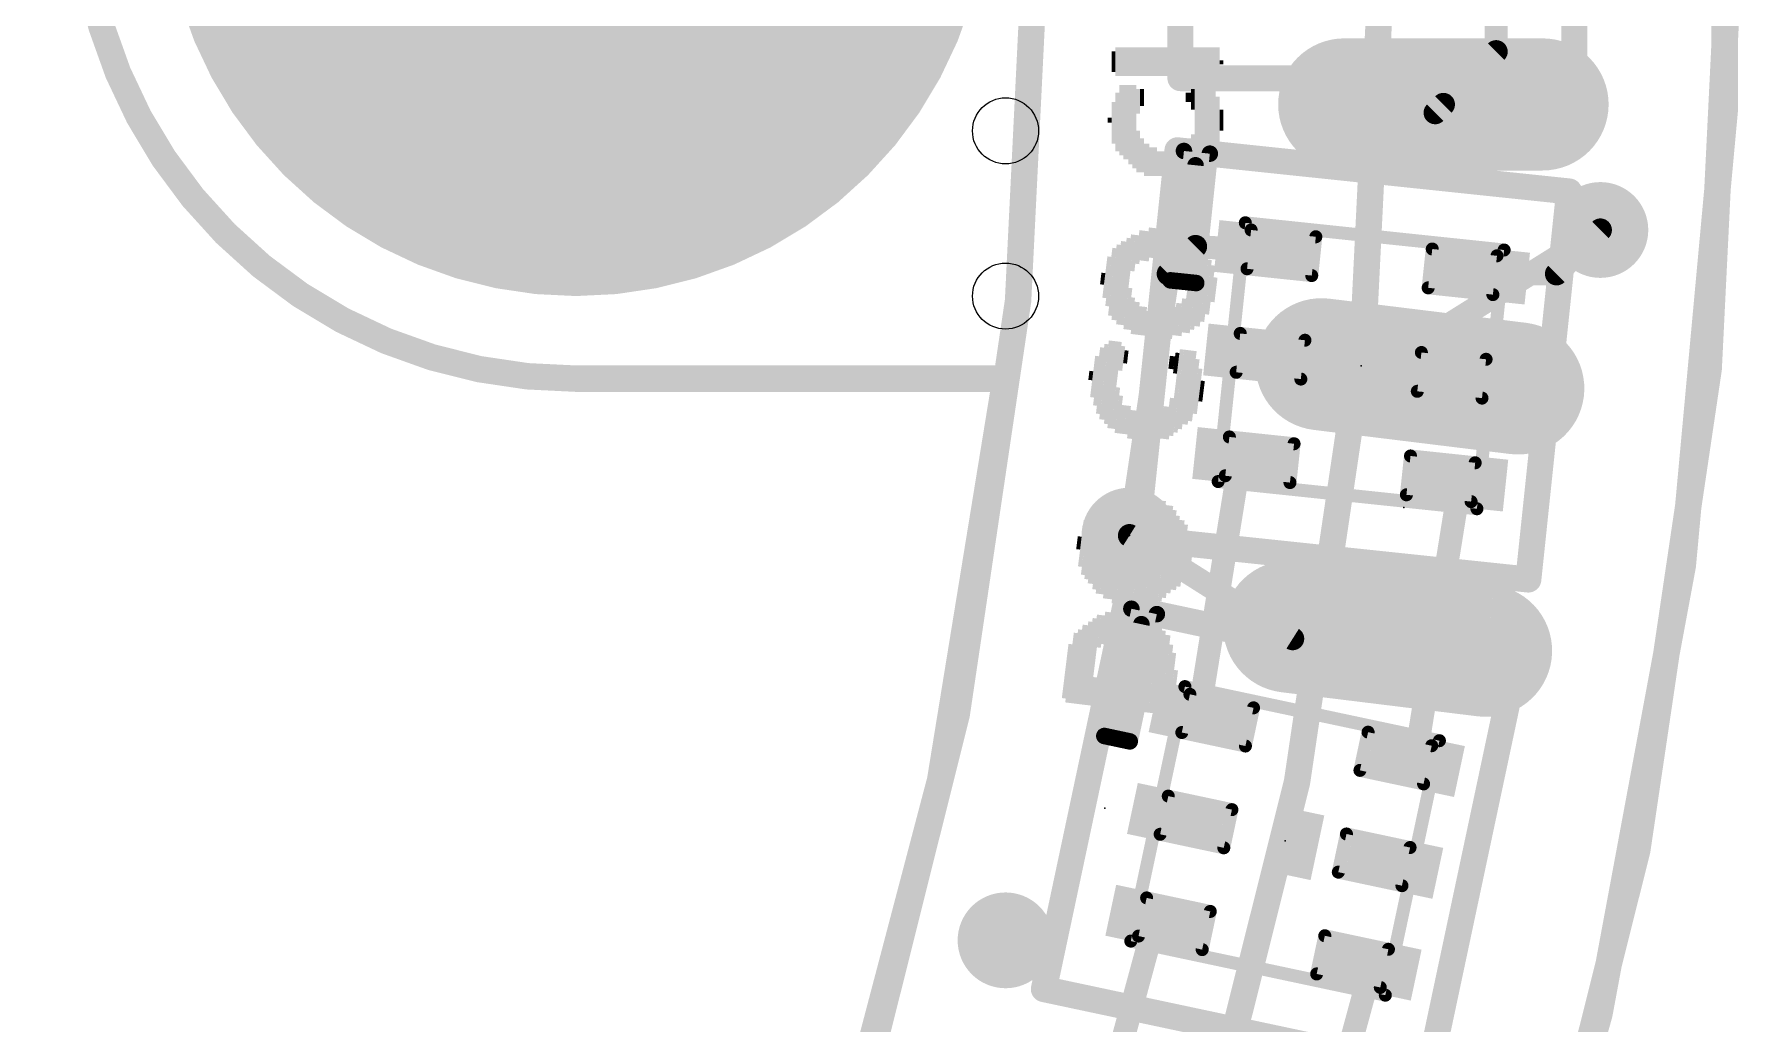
# Model space of a CAD drawing. Extents: x -10 to 92, y -62 to 76.
# Drawn here: x 63.15 to 76.3, y 29.33 to 36.94 of the extents above; entities that cross this region are included whole.
import ezdxf

# ---------------------------------------------------------------- set-up
doc = ezdxf.new("R2010")
doc.units = 0
for name, color, linetype in [('1', 12, 'CONTINUOUS'), ('16', 132, 'CONTINUOUS'), ('17', 110, 'CONTINUOUS'), ('18', 110, 'CONTINUOUS'), ('20', 53, 'CONTINUOUS'), ('21', 41, 'CONTINUOUS'), ('22', 40, 'CONTINUOUS'), ('23', 53, 'CONTINUOUS'), ('24', 53, 'CONTINUOUS'), ('51', 53, 'CONTINUOUS')]:
    doc.layers.add(name, color=color, linetype=linetype)

# ---------------------------------------------------------------- blocks, each defined once
blk = doc.blocks.new('RECT')
blk.add_solid([(-0.5, -0.5), (0.5, -0.5), (-0.5, 0.5), (0.5, 0.5)])
blk = doc.blocks.new('ROUNDP')
at = {"const_width": 0.5}
blk.add_lwpolyline([(0, -0.25, 1), (0, 0.25, 1), (0, -0.25)], format="xyb", dxfattribs=at)
blk = doc.blocks.new('RECT162560X406400R100')
at = {"const_width": 0.508}
blk.add_lwpolyline([(0.254, -0.762), (0.254, 0.762, 0.4142), (0, 1.016), (0, 1.016, 0.4142), (-0.254, 0.762), (-0.254, -0.762, 0.4142), (0, -1.016), (0, -1.016, 0.4142)], format="xyb", close=True, dxfattribs=at)
blk.add_solid([(-0.0254, -0.7874), (0.0254, -0.7874), (-0.0254, 0.7874), (0.0254, 0.7874)])
blk = doc.blocks.new('ROUNDV')
at = {"const_width": 0.5}
blk.add_lwpolyline([(0, -0.25, 1), (0, 0.25, 1), (0, -0.25)], format="xyb", dxfattribs=at)

msp = doc.modelspace()

# ---------------------------------------------------------------- linework, layer by layer
at = {"layer": '1'}
for points, const_width in [([(38.1, 76.2, 2.4142), (76.2, 38.1)], 0.2032), ([(38.1, 73.533, 2.4142), (73.533, 38.1)], 0.2032), ([(74.3386, 36.8037, 1), (74.4275, 36.8037)], 0.0889), ([(74.4144, 36.7723, 1), (74.3516, 36.8351)], 0.0889), ([(73.8826, 36.3661, 1), (73.9454, 36.3033)], 0.0889), ([(75.2154, 35.4016, 1), (75.1526, 35.4644)], 0.0889), ([(72.0753, 35.3504, 1), (72.0697, 35.2616)], 0.0889), ([(72.1039, 35.2746, 1), (72.0411, 35.3374)], 0.0889), ([(72.5805, 35.2292, 1), (72.5861, 35.3179)], 0.0889), ([(71.8312, 35.1276, 1), (71.8941, 35.0647)], 0.0889), ([(71.9066, 35.0897, 1), (71.8187, 35.1027)], 0.0889), ([(74.274, 35.1403, 1), (74.274, 35.0514)], 0.0889), ([(74.8154, 35.1273, 1), (74.8783, 35.0644)], 0.0889), ([(74.8468, 35.0514, 1), (74.8468, 35.1403)], 0.0889), ([(72.46, 33.6752, 1), (72.3722, 33.6894)], 0.0889), ([(74.1506, 33.4975, 1), (74.0629, 33.5117)], 0.0889), ([(71.5205, 33.09, 1), (71.6085, 33.077)], 0.0889), ([(72.0519, 31.7029, 1), (72.1396, 31.6887)], 0.0889), ([(73.7147, 31.3494, 1), (73.8025, 31.3353)], 0.0889), ([(71.806, 30.1191, 1), (71.7202, 30.1424)], 0.0889), ([(73.4688, 29.7657, 1), (73.383, 29.7889)], 0.0889)]:
    msp.add_lwpolyline(points, format="xyb", dxfattribs=dict(at, const_width=const_width))
at = {"layer": '1', "const_width": 0.1778}
for points in [[(74.383, 37.3), (74.383, 36.8037)], [(74.383, 36.8037), (73.914, 36.3347)], [(74.8468, 35.0958), (75.184, 35.433)], [(71.8627, 35.0962), (72.0725, 35.306)], [(72.0725, 35.306), (72.5833, 35.2735)], [(71.5645, 33.0835), (71.8627, 35.0962)], [(74.274, 35.0958), (74.8468, 35.0958)], [(72.0957, 31.6958), (72.4161, 33.6823)], [(74.1068, 33.5046), (73.7586, 31.3423)], [(71.2319, 28.1736), (71.7631, 30.1307)], [(73.4259, 29.7773), (72.8487, 27.6482)]]:
    msp.add_lwpolyline(points, dxfattribs=at)
at = {"layer": '16'}
for points, const_width in [([(0, 38.1, 2.4142), (38.1, 76.2)], 0.2032), ([(74.0089, 36.3668, 1), (73.9461, 36.4296)], 0.0889), ([(73.8826, 36.3661, 1), (73.9454, 36.3033)], 0.0889), ([(75.2076, 35.3953, 1), (75.1604, 35.4707)], 0.0889), ([(73.773, 34.6035, 1), (73.8201, 34.5281)], 0.0889), ([(73.841, 34.5658, 1), (73.7521, 34.5658)], 0.0889), ([(73.7521, 34.3078, 1), (73.841, 34.3078)], 0.0889), ([(71.5882, 33.1211, 1), (71.5408, 33.0459)], 0.0889), ([(72.8189, 32.3354, 1), (72.8189, 32.2465)], 0.0889), ([(72.7951, 32.2534, 1), (72.8426, 32.3285)], 0.0889), ([(73.5489, 32.2465, 1), (73.5489, 32.3354)], 0.0889)]:
    msp.add_lwpolyline(points, format="xyb", dxfattribs=dict(at, const_width=const_width))
at = {"layer": '16', "const_width": 0.1778}
for points in [[(73.9775, 36.3982), (73.914, 36.3347)], [(75.184, 35.433), (73.7965, 34.5658)], [(73.7965, 34.5658), (73.7965, 34.3078)], [(72.8189, 32.291), (71.5645, 33.0835)], [(73.5489, 32.291), (72.8189, 32.291)]]:
    msp.add_lwpolyline(points, dxfattribs=at)
at = {"layer": '20'}
for points, const_width in [([(67.4624, 13.8176, 0.359), (67.4624, 62.3824)], 0.2032), ([(63.5, 38.1, 0.4142), (67.31, 34.29)], 0.2032), ([(41.91, 5.588, 0.3492), (70.612, 34.29)], 0.2032), ([(67.31, 34.3408, 1), (67.31, 34.2392)], 0.1016), ([(67.31, 34.2392, 1), (67.31, 34.3408)], 0.1016), ([(70.6625, 34.2842, 1), (70.5615, 34.2958)], 0.1016), ([(70.612, 34.2392, 1), (70.612, 34.3408)], 0.1016)]:
    msp.add_lwpolyline(points, format="xyb", dxfattribs=dict(at, const_width=const_width))
at = {"layer": '20', "const_width": 0.2032}
msp.add_lwpolyline([(67.31, 34.29), (70.612, 34.29)], dxfattribs=at)
at = {"layer": '20'}
for centre in [(70.612, 36.195), (70.612, 34.925)]:
    msp.add_circle(centre, 0.254, dxfattribs=at)
at = {"layer": '21'}
for points, const_width in [([(38.1, 0, 1), (38.1, 76.2, 1), (38.1, 0)], 0.2032), ([(38.1, 5.334, 1), (38.1, 70.866, 1), (38.1, 5.334)], 0.2032), ([(71.956, 36.65, 1), (71.956, 36.55)], 0.1), ([(71.906, 36.6, 1), (72.006, 36.6)], 0.1), ([(74.933, 36.6, 1), (75.033, 36.6)], 0.1), ([(74.983, 36.55, 1), (74.983, 36.65)], 0.1), ([(71.9387, 36.0954, 1), (71.9282, 35.996)], 0.1), ([(71.9832, 36.0405, 1), (71.8837, 36.0509)], 0.1), ([(71.9865, 36.072, 1), (71.9799, 36.0089)], 0.0635), ([(72.0148, 36.0371, 1), (71.9516, 36.0438)], 0.0635), ([(72.1873, 36.0693, 1), (72.1769, 35.9698)], 0.1), ([(72.2137, 36.0162, 1), (72.1505, 36.0229)], 0.0635), ([(72.1769, 35.9698, 1), (72.1873, 36.0693)], 0.1), ([(72.1788, 35.988, 1), (72.1854, 36.0511)], 0.0635), ([(72.1038, 35.9272, 1), (72.0406, 35.9339)], 0.0635), ([(74.9936, 35.724, 1), (74.8942, 35.7345)], 0.1), ([(74.9387, 35.6795, 1), (74.9491, 35.779)], 0.1), ([(71.882, 35.0775, 1), (71.8753, 35.0144)], 0.0635), ([(71.8471, 35.0493, 1), (71.9102, 35.0426)], 0.0635), ([(71.9814, 35.0671, 1), (71.9748, 35.0039)], 0.0635), ([(71.9465, 35.0388, 1), (72.0097, 35.0322)], 0.0635), ([(71.9748, 35.0039, 1), (71.9814, 35.0671)], 0.0635), ([(72.046, 35.0283, 1), (72.1091, 35.0217)], 0.0635), ([(72.0743, 34.9935, 1), (72.0809, 35.0566)], 0.0635), ([(71.6251, 33.1118, 1), (71.6147, 33.0124)], 0.1), ([(71.5702, 33.0673, 1), (71.6696, 33.0569)], 0.1), ([(74.5806, 32.7509, 1), (74.68, 32.7405)], 0.1), ([(74.6251, 32.696, 1), (74.6355, 32.7954)], 0.1), ([(71.5406, 32.5805, 1), (71.5198, 32.4827)], 0.1), ([(71.5791, 32.5212, 1), (71.4813, 32.542)], 0.1), ([(71.5857, 32.5523, 1), (71.5725, 32.4902)], 0.0635), ([(71.6101, 32.5146, 1), (71.548, 32.5278)], 0.0635), ([(71.7851, 32.5286, 1), (71.7643, 32.4308)], 0.1), ([(71.8058, 32.4731, 1), (71.7437, 32.4863)], 0.0635), ([(71.7643, 32.4308, 1), (71.7851, 32.5286)], 0.1), ([(71.7681, 32.4486, 1), (71.7813, 32.5107)], 0.0635), ([(71.6872, 32.396, 1), (71.625, 32.4092)], 0.0635), ([(74.5399, 31.8919, 1), (74.4421, 31.9127)], 0.1), ([(74.4806, 31.8534, 1), (74.5014, 31.9512)], 0.1), ([(71.3778, 31.5741, 1), (71.3646, 31.512)], 0.0635), ([(71.3401, 31.5497, 1), (71.4022, 31.5365)], 0.0635), ([(71.4756, 31.5534, 1), (71.4624, 31.4912)], 0.0635), ([(71.4624, 31.4912, 1), (71.4756, 31.5534)], 0.0635), ([(71.4379, 31.5289, 1), (71.5, 31.5157)], 0.0635), ([(71.5357, 31.5081, 1), (71.5978, 31.4949)], 0.0635), ([(71.5602, 31.4705, 1), (71.5734, 31.5326)], 0.0635), ([(70.9168, 29.6461, 1), (70.896, 29.5483)], 0.1), ([(70.8575, 29.6076, 1), (70.9553, 29.5868)], 0.1)]:
    msp.add_lwpolyline(points, format="xyb", dxfattribs=dict(at, const_width=const_width))
for points, const_width in [([(71.956, 39.6), (71.956, 36.6)], 0.2), ([(74.983, 36.6), (74.983, 39.6)], 0.2), ([(71.956, 36.6), (74.983, 36.6)], 0.2), ([(71.9335, 36.0457), (71.6199, 33.0621)], 0.2), ([(71.8787, 35.0459), (71.9832, 36.0405)], 0.127), ([(72.1821, 36.0196), (71.9335, 36.0457)], 0.2), ([(71.9832, 36.0405), (72.1821, 36.0196)], 0.127), ([(72.1821, 36.0196), (72.0776, 35.025)], 0.127), ([(74.9439, 35.7293), (72.1821, 36.0196)], 0.2), ([(72.0722, 35.9306), (71.9781, 35.0355)], 0.127), ([(74.6303, 32.7457), (74.9439, 35.7293)], 0.2), ([(71.9781, 35.0355), (71.8787, 35.0459)], 0.127), ([(72.0776, 35.025), (71.9781, 35.0355)], 0.127), ([(71.6199, 33.0621), (74.6303, 32.7457)], 0.2), ([(71.5302, 32.5316), (70.9064, 29.5972)], 0.2), ([(71.7747, 32.4797), (71.5302, 32.5316)], 0.2), ([(71.3712, 31.5431), (71.5791, 32.5212)], 0.127), ([(71.7747, 32.4797), (71.5668, 31.5015)], 0.127), ([(71.5791, 32.5212), (71.7747, 32.4797)], 0.127), ([(74.491, 31.9023), (71.7747, 32.4797)], 0.2), ([(71.6561, 32.4026), (71.469, 31.5223)], 0.127), ([(73.8673, 28.9678), (74.491, 31.9023)], 0.2), ([(71.469, 31.5223), (71.3712, 31.5431)], 0.127), ([(71.5668, 31.5015), (71.469, 31.5223)], 0.127), ([(70.9064, 29.5972), (73.8673, 28.9678)], 0.2)]:
    msp.add_lwpolyline(points, dxfattribs=dict(at, const_width=const_width))
at = {"layer": '23'}
for p in [(73.345, 34.3891), (72.7608, 30.7365)]:
    msp.add_point(p, dxfattribs=at)
at = {"layer": '24'}
for p in [(71.8566, 35.0774), (73.6727, 33.2994), (71.5645, 33.0835), (71.374, 30.988)]:
    msp.add_point(p, dxfattribs=at)
at = {"layer": '51', "const_width": 0.1}
for points in [[(72.246, 33.4991), (72.455, 35.4881)], [(72.455, 35.4881), (74.4441, 35.2791)], [(72.4995, 35.4332), (72.4682, 35.1348)], [(72.9968, 35.3809), (72.4995, 35.4332)], [(72.9654, 35.0825), (72.9968, 35.3809)], [(73.8919, 35.2868), (73.8605, 34.9885)], [(74.3891, 35.2346), (73.8919, 35.2868)], [(74.4441, 35.2791), (74.235, 33.29)], [(74.3578, 34.9362), (74.3891, 35.2346)], [(72.4682, 35.1348), (72.9654, 35.0825)], [(73.8605, 34.9885), (74.3578, 34.9362)], [(72.4159, 34.6375), (72.3846, 34.3392)], [(72.9132, 34.5853), (72.4159, 34.6375)], [(72.8818, 34.2869), (72.9132, 34.5853)], [(73.7769, 34.1928), (73.8083, 34.4912)], [(73.8083, 34.4912), (74.3055, 34.4389)], [(74.3055, 34.4389), (74.2742, 34.1406)], [(72.3846, 34.3392), (72.8818, 34.2869)], [(74.2742, 34.1406), (73.7769, 34.1928)], [(72.3323, 33.8419), (72.3009, 33.5436)], [(72.8296, 33.7897), (72.3323, 33.8419)], [(72.7982, 33.4913), (72.8296, 33.7897)], [(73.6933, 33.3972), (73.7246, 33.6956)], [(73.7246, 33.6956), (74.2219, 33.6433)], [(74.2219, 33.6433), (74.1905, 33.345)], [(74.235, 33.29), (72.246, 33.4991)], [(72.3009, 33.5436), (72.7982, 33.4913)], [(74.1905, 33.345), (73.6933, 33.3972)], [(71.5748, 29.9663), (71.9906, 31.9226)], [(71.9906, 31.9226), (73.9469, 31.5068)], [(72.0291, 31.8633), (71.9667, 31.5699)], [(72.5182, 31.7593), (72.0291, 31.8633)], [(72.4558, 31.4659), (72.5182, 31.7593)], [(71.9667, 31.5699), (72.4558, 31.4659)], [(73.3985, 31.5722), (73.3361, 31.2788)], [(73.8876, 31.4683), (73.3985, 31.5722)], [(73.9469, 31.5068), (73.5311, 29.5505)], [(73.8252, 31.1748), (73.8876, 31.4683)], [(73.3361, 31.2788), (73.8252, 31.1748)], [(71.8628, 31.0808), (71.8004, 30.7873)], [(72.3519, 30.9768), (71.8628, 31.0808)], [(72.2895, 30.6834), (72.3519, 30.9768)], [(71.8004, 30.7873), (72.2895, 30.6834)], [(73.1698, 30.4963), (73.2322, 30.7897)], [(73.2322, 30.7897), (73.7213, 30.6857)], [(73.7213, 30.6857), (73.6589, 30.3923)], [(73.6589, 30.3923), (73.1698, 30.4963)], [(71.6965, 30.2983), (71.6341, 30.0048)], [(72.1855, 30.1943), (71.6965, 30.2983)], [(72.1232, 29.9009), (72.1855, 30.1943)], [(73.5311, 29.5505), (71.5748, 29.9663)], [(71.6341, 30.0048), (72.1232, 29.9009)], [(73.0035, 29.7137), (73.0659, 30.0072)], [(73.0659, 30.0072), (73.5549, 29.9032)], [(73.5549, 29.9032), (73.4926, 29.6098)], [(73.4926, 29.6098), (73.0035, 29.7137)]]:
    msp.add_lwpolyline(points, dxfattribs=at)
at = {"layer": '51', "const_width": 0.05}
for points in [[(72.4577, 35.513, 1), (72.4524, 35.4632)], [(72.4799, 35.4855, 1), (72.4302, 35.4907)], [(72.5022, 35.458, 1), (72.4969, 35.4083)], [(72.5244, 35.4305, 1), (72.4747, 35.4358)], [(73.0217, 35.3783, 1), (72.9719, 35.3835)], [(72.9942, 35.356, 1), (72.9994, 35.4058)], [(73.8945, 35.3117, 1), (73.8893, 35.262)], [(73.9167, 35.2842, 1), (73.867, 35.2894)], [(74.414, 35.2319, 1), (74.3643, 35.2372)], [(74.3865, 35.2097, 1), (74.3918, 35.2594)], [(74.469, 35.2764, 1), (74.4192, 35.2817)], [(74.4415, 35.2542, 1), (74.4467, 35.3039)], [(72.4708, 35.1597, 1), (72.4656, 35.1099)], [(72.4433, 35.1374, 1), (72.4931, 35.1322)], [(72.9628, 35.0577, 1), (72.9681, 35.1074)], [(72.9406, 35.0851, 1), (72.9903, 35.0799)], [(73.8631, 35.0133, 1), (73.8579, 34.9636)], [(73.8357, 34.9911, 1), (73.8854, 34.9858)], [(74.3329, 34.9388, 1), (74.3826, 34.9336)], [(74.3552, 34.9113, 1), (74.3604, 34.9611)], [(72.4185, 34.6624, 1), (72.4133, 34.6127)], [(72.4408, 34.6349, 1), (72.3911, 34.6402)], [(72.938, 34.5827, 1), (72.8883, 34.5879)], [(72.9106, 34.5604, 1), (72.9158, 34.6101)], [(73.8109, 34.5161, 1), (73.8056, 34.4663)], [(73.8331, 34.4886, 1), (73.7834, 34.4938)], [(74.3304, 34.4363, 1), (74.2807, 34.4415)], [(74.3029, 34.4141, 1), (74.3081, 34.4638)], [(72.3872, 34.364, 1), (72.3819, 34.3143)], [(72.3597, 34.3418, 1), (72.4094, 34.3366)], [(72.8792, 34.2621, 1), (72.8844, 34.3118)], [(72.857, 34.2895, 1), (72.9067, 34.2843)], [(73.7795, 34.2177, 1), (73.7743, 34.168)], [(73.752, 34.1955, 1), (73.8018, 34.1902)], [(74.2493, 34.1432, 1), (74.299, 34.138)], [(74.2715, 34.1157, 1), (74.2768, 34.1654)], [(72.3349, 33.8668, 1), (72.3297, 33.8171)], [(72.3572, 33.8393, 1), (72.3074, 33.8445)], [(72.8544, 33.787, 1), (72.8047, 33.7923)], [(72.8269, 33.7648, 1), (72.8322, 33.8145)], [(73.7272, 33.7204, 1), (73.722, 33.6707)], [(73.7495, 33.693, 1), (73.6998, 33.6982)], [(74.2468, 33.6407, 1), (74.197, 33.6459)], [(74.2193, 33.6185, 1), (74.2245, 33.6682)], [(72.2486, 33.5239, 1), (72.2434, 33.4742)], [(72.3036, 33.5684, 1), (72.2983, 33.5187)], [(72.2761, 33.5462, 1), (72.3258, 33.5409)], [(72.2211, 33.5017, 1), (72.2709, 33.4965)], [(72.7733, 33.4939, 1), (72.8231, 33.4887)], [(72.7956, 33.4664, 1), (72.8008, 33.5162)], [(73.6959, 33.4221, 1), (73.6907, 33.3724)], [(73.6684, 33.3998, 1), (73.7181, 33.3946)], [(74.1657, 33.3476, 1), (74.2154, 33.3423)], [(74.1879, 33.3201, 1), (74.1931, 33.3698)], [(74.2102, 33.2926, 1), (74.2599, 33.2874)], [(74.2324, 33.2651, 1), (74.2376, 33.3149)], [(71.9958, 31.9471, 1), (71.9854, 31.8981)], [(72.0151, 31.9174, 1), (71.9661, 31.9278)], [(72.0343, 31.8878, 1), (72.0239, 31.8388)], [(72.0536, 31.8581, 1), (72.0047, 31.8685)], [(72.5426, 31.7541, 1), (72.4937, 31.7645)], [(72.513, 31.7349, 1), (72.5234, 31.7838)], [(71.9719, 31.5943, 1), (71.9615, 31.5454)], [(71.9423, 31.575, 1), (71.9912, 31.5647)], [(73.4037, 31.5967, 1), (73.3933, 31.5478)], [(73.423, 31.567, 1), (73.3741, 31.5774)], [(72.4314, 31.4711, 1), (72.4803, 31.4607)], [(72.4506, 31.4414, 1), (72.461, 31.4903)], [(73.9121, 31.4631, 1), (73.8631, 31.4735)], [(73.8824, 31.4438, 1), (73.8928, 31.4927)], [(73.9714, 31.5016, 1), (73.9224, 31.512)], [(73.9417, 31.4823, 1), (73.9521, 31.5312)], [(73.3413, 31.3032, 1), (73.3309, 31.2543)], [(73.3117, 31.284, 1), (73.3606, 31.2736)], [(73.8008, 31.18, 1), (73.8497, 31.1696)], [(73.82, 31.1504, 1), (73.8304, 31.1993)], [(71.868, 31.1052, 1), (71.8576, 31.0563)], [(71.8872, 31.0756, 1), (71.8383, 31.086)], [(72.3763, 30.9716, 1), (72.3274, 30.982)], [(72.3467, 30.9524, 1), (72.3571, 31.0013)], [(71.8056, 30.8118, 1), (71.7952, 30.7629)], [(71.776, 30.7925, 1), (71.8249, 30.7821)], [(73.2374, 30.8142, 1), (73.227, 30.7652)], [(73.2566, 30.7845, 1), (73.2077, 30.7949)], [(72.265, 30.6886, 1), (72.3139, 30.6782)], [(72.2843, 30.6589, 1), (72.2947, 30.7078)], [(73.7457, 30.6805, 1), (73.6968, 30.6909)], [(73.7161, 30.6613, 1), (73.7265, 30.7102)], [(73.175, 30.5207, 1), (73.1646, 30.4718)], [(73.1454, 30.5015, 1), (73.1943, 30.4911)], [(73.6344, 30.3975, 1), (73.6833, 30.3871)], [(73.6537, 30.3678, 1), (73.6641, 30.4168)], [(71.7017, 30.3227, 1), (71.6913, 30.2738)], [(71.7209, 30.2931, 1), (71.672, 30.3035)], [(72.21, 30.1891, 1), (72.1611, 30.1995)], [(72.1803, 30.1698, 1), (72.1907, 30.2188)], [(71.58, 29.9908, 1), (71.5696, 29.9418)], [(71.5503, 29.9715, 1), (71.5992, 29.9611)], [(71.6393, 30.0293, 1), (71.6289, 29.9804)], [(71.6096, 30.01, 1), (71.6585, 29.9996)], [(73.0711, 30.0316, 1), (73.0607, 29.9827)], [(73.0903, 30.002, 1), (73.0414, 30.0124)], [(72.0987, 29.9061, 1), (72.1476, 29.8957)], [(72.118, 29.8764, 1), (72.1284, 29.9253)], [(73.5794, 29.898, 1), (73.5305, 29.9084)], [(73.5497, 29.8788, 1), (73.5601, 29.9277)], [(73.0087, 29.7382, 1), (72.9983, 29.6893)], [(72.979, 29.7189, 1), (73.0279, 29.7085)], [(73.4681, 29.615, 1), (73.517, 29.6046)], [(73.4874, 29.5853, 1), (73.4978, 29.6342)], [(73.5066, 29.5557, 1), (73.5555, 29.5453)], [(73.5259, 29.526, 1), (73.5363, 29.5749)]]:
    msp.add_lwpolyline(points, format="xyb", dxfattribs=at)

# ---------------------------------------------------------------- block references
at = {"layer": '1', "xscale": 0.7, "yscale": 0.4}
for p, rotation in [((72.5833, 35.2735), 174), ((74.274, 35.0958), 174), ((72.4997, 34.4779), 174), ((74.1904, 34.3002), 174), ((72.4161, 33.6823), 174), ((74.1068, 33.5046), 174), ((72.0957, 31.6958), 168), ((73.7586, 31.3423), 168), ((71.9294, 30.9133), 168), ((73.5923, 30.5598), 168), ((71.7631, 30.1307), 168), ((73.4259, 29.7773), 168)]:
    msp.add_blockref('RECT', p, dxfattribs=dict(at, rotation=rotation))
at = {"layer": '16'}
for p, rotation in [((73.9775, 36.3982), 270), ((73.7965, 34.3078), 83), ((73.5489, 32.291), 83)]:
    msp.add_blockref('RECT162560X406400R100', p, dxfattribs=dict(at, rotation=rotation))
at = {"layer": '17', "xscale": 6.35, "yscale": 6.35}
msp.add_blockref('ROUNDP', (67.31, 38.1), dxfattribs=at)
msp.add_blockref('ROUNDP', (67.31, 38.1), dxfattribs=at)
at = {"layer": '18', "xscale": 0.7366, "yscale": 0.7366}
for p in [(73.914, 36.3347), (73.914, 36.3347), (75.184, 35.433), (75.184, 35.433), (71.5645, 33.0835), (71.5645, 33.0835), (70.612, 29.972), (70.612, 29.972)]:
    msp.add_blockref('ROUNDV', p, dxfattribs=at)
at = {"layer": '22'}
for p, xscale, yscale, rotation in [((71.4716, 36.7274), 0.22, 0.03, 90), ((71.5016, 36.7274), 0.22, 0.03, 90), ((71.5366, 36.7274), 0.22, 0.04, 90), ((71.5716, 36.7274), 0.22, 0.03, 90), ((71.6016, 36.7274), 0.22, 0.03, 90), ((71.6316, 36.7274), 0.22, 0.03, 90), ((71.6616, 36.7274), 0.22, 0.03, 90), ((71.6966, 36.7274), 0.22, 0.04, 90), ((71.7316, 36.7274), 0.22, 0.03, 90), ((71.7616, 36.7274), 0.22, 0.03, 90), ((71.7916, 36.7274), 0.22, 0.03, 90), ((71.8216, 36.7274), 0.22, 0.03, 90), ((71.8566, 36.7274), 0.22, 0.04, 90), ((71.8916, 36.7274), 0.22, 0.03, 90), ((71.9216, 36.7274), 0.22, 0.03, 90), ((71.9516, 36.7274), 0.22, 0.03, 90), ((71.9816, 36.7274), 0.22, 0.03, 90), ((72.0166, 36.7274), 0.22, 0.04, 90), ((72.0516, 36.7274), 0.22, 0.03, 90), ((72.0816, 36.7274), 0.22, 0.03, 90), ((72.1116, 36.7274), 0.22, 0.03, 90), ((72.1416, 36.7274), 0.22, 0.03, 90), ((72.1766, 36.7274), 0.22, 0.04, 90), ((72.2116, 36.7274), 0.22, 0.03, 90), ((72.2416, 36.7424), 0.19, 0.03, 90), ((71.4416, 36.7274), 0.16, 0.03, 90), ((72.2716, 36.7224), 0.03, 0.03, 90), ((71.4716, 36.2624), 0.45, 0.03, 90), ((71.5016, 36.2774), 0.54, 0.03, 90), ((71.5366, 36.2624), 0.57, 0.04, 90), ((71.5716, 36.2424), 0.61, 0.03, 90), ((71.6016, 36.2274), 0.64, 0.03, 90), ((71.6316, 36.4224), 0.19, 0.03, 90), ((71.6616, 36.4524), 0.13, 0.03, 90), ((72.0166, 36.4524), 0.07, 0.04, 90), ((72.0516, 36.4374), 0.16, 0.03, 90), ((72.0816, 36.2274), 0.64, 0.03, 90), ((72.1116, 36.2274), 0.64, 0.03, 90), ((72.1416, 36.2424), 0.61, 0.03, 90), ((72.1766, 36.2624), 0.57, 0.04, 90), ((72.2116, 36.2774), 0.48, 0.03, 90), ((72.2416, 36.2774), 0.36, 0.03, 90), ((71.4416, 36.2574), 0.32, 0.03, 90), ((72.2716, 36.2774), 0.16, 0.03, 90), ((71.4116, 36.2774), 0.04, 0.03, 90), ((71.6316, 36.0374), 0.32, 0.03, 90), ((71.6616, 36.0074), 0.26, 0.03, 90), ((71.6966, 35.9724), 0.25, 0.04, 90), ((71.7316, 35.9574), 0.22, 0.03, 90), ((71.7616, 35.9574), 0.22, 0.03, 90), ((71.9216, 35.9574), 0.22, 0.03, 90), ((71.9516, 35.9574), 0.22, 0.03, 90), ((71.9816, 35.9724), 0.25, 0.03, 90), ((72.0166, 36.0074), 0.26, 0.04, 90), ((72.0516, 36.0224), 0.29, 0.03, 90), ((71.7916, 35.9424), 0.19, 0.03, 90), ((71.8216, 35.9424), 0.19, 0.03, 90), ((71.8566, 35.9274), 0.22, 0.04, 90), ((71.8916, 35.9424), 0.19, 0.03, 90), ((71.549, 35.05), 0.7, 0.03, 83), ((71.6044, 35.2548), 0.28, 0.03, 83), ((71.6403, 35.3008), 0.26, 0.03, 83), ((71.6769, 35.3114), 0.23, 0.04, 83), ((71.7134, 35.322), 0.26, 0.03, 83), ((71.745, 35.3333), 0.23, 0.03, 83), ((71.7748, 35.3296), 0.23, 0.03, 83), ((71.8046, 35.326), 0.23, 0.03, 83), ((71.8393, 35.3217), 0.23, 0.04, 83), ((71.8741, 35.3174), 0.23, 0.03, 83), ((71.9038, 35.3138), 0.23, 0.03, 83), ((71.9336, 35.3101), 0.23, 0.03, 83), ((71.9597, 35.2767), 0.23, 0.03, 83), ((71.9926, 35.2575), 0.26, 0.04, 83), ((71.4206, 35.0708), 0.45, 0.03, 83), ((71.448, 35.0473), 0.55, 0.03, 83), ((71.4827, 35.0431), 0.61, 0.04, 83), ((71.5174, 35.0388), 0.67, 0.03, 83), ((72.0255, 34.9915), 0.7, 0.03, 83), ((72.0256, 35.2384), 0.29, 0.03, 83), ((72.0534, 34.973), 0.67, 0.03, 83), ((72.0832, 34.9693), 0.61, 0.03, 83), ((71.3902, 35.0695), 0.32, 0.03, 83), ((72.1179, 34.9651), 0.55, 0.04, 83), ((72.1533, 34.9658), 0.48, 0.03, 83), ((72.1843, 34.972), 0.38, 0.03, 83), ((71.3586, 35.0583), 0.09, 0.03, 83), ((72.2147, 34.9734), 0.19, 0.03, 83), ((71.552, 34.828), 0.32, 0.03, 83), ((71.5775, 34.7896), 0.25, 0.03, 83), ((71.6086, 34.7556), 0.25, 0.04, 83), ((71.9299, 34.7464), 0.25, 0.04, 83), ((71.9671, 34.7619), 0.29, 0.03, 83), ((71.6415, 34.7364), 0.22, 0.03, 83), ((71.6713, 34.7328), 0.22, 0.03, 83), ((71.6992, 34.7142), 0.19, 0.03, 83), ((71.729, 34.7106), 0.19, 0.03, 83), ((71.7638, 34.7063), 0.19, 0.04, 83), ((71.7985, 34.702), 0.19, 0.03, 83), ((71.8301, 34.7133), 0.22, 0.03, 83), ((71.8599, 34.7096), 0.22, 0.03, 83), ((71.8915, 34.7209), 0.25, 0.03, 83), ((71.3268, 34.3066), 0.45, 0.03, 83), ((71.3547, 34.288), 0.54, 0.03, 83), ((71.3889, 34.2788), 0.61, 0.04, 83), ((71.4218, 34.2597), 0.64, 0.03, 83), ((71.4497, 34.2411), 0.67, 0.03, 83), ((71.5051, 34.4459), 0.19, 0.03, 83), ((71.5367, 34.4571), 0.1, 0.03, 83), ((71.9261, 34.1826), 0.67, 0.03, 83), ((71.9238, 34.4096), 0.16, 0.03, 83), ((71.9578, 34.1939), 0.64, 0.03, 83), ((71.9894, 34.2051), 0.61, 0.03, 83), ((72.0265, 34.2207), 0.57, 0.04, 83), ((71.2672, 34.3139), 0.07, 0.03, 83), ((71.2964, 34.3053), 0.32, 0.03, 83), ((71.889, 34.4139), 0.1, 0.04, 83), ((72.0594, 34.2015), 0.48, 0.03, 83), ((72.0886, 34.1929), 0.35, 0.03, 83), ((71.4582, 34.0638), 0.32, 0.03, 83), ((72.119, 34.1942), 0.16, 0.03, 83), ((71.4825, 34.0154), 0.29, 0.03, 83), ((71.5129, 33.9764), 0.22, 0.04, 83), ((71.5477, 33.9722), 0.22, 0.03, 83), ((71.8324, 33.9523), 0.25, 0.04, 83), ((71.8714, 33.9828), 0.32, 0.03, 83), ((71.5738, 33.9387), 0.22, 0.03, 83), ((71.6036, 33.9351), 0.22, 0.03, 83), ((71.6334, 33.9314), 0.22, 0.03, 83), ((71.6681, 33.9272), 0.22, 0.04, 83), ((71.7028, 33.9229), 0.22, 0.03, 83), ((71.7326, 33.9192), 0.22, 0.03, 83), ((71.7642, 33.9305), 0.25, 0.03, 83), ((71.7958, 33.9417), 0.22, 0.03, 83), ((71.2654, 33.0164), 0.54, 0.03, 83), ((71.3001, 33.0121), 0.6, 0.04, 83), ((71.3349, 33.0078), 0.68, 0.03, 83), ((71.3628, 32.9893), 0.71, 0.03, 83), ((71.42, 33.2089), 0.32, 0.03, 83), ((71.4534, 33.2351), 0.26, 0.03, 83), ((71.4918, 33.2606), 0.26, 0.04, 83), ((71.529, 33.2762), 0.22, 0.03, 83), ((71.5588, 33.2725), 0.22, 0.03, 83), ((71.5904, 33.2837), 0.19, 0.03, 83), ((71.622, 33.295), 0.22, 0.03, 83), ((71.6567, 33.2907), 0.22, 0.04, 83), ((71.6915, 33.2864), 0.22, 0.03, 83), ((71.7176, 33.253), 0.22, 0.03, 83), ((71.7474, 33.2493), 0.22, 0.03, 83), ((71.7747, 33.2258), 0.26, 0.03, 83), ((71.8095, 33.2216), 0.26, 0.04, 83), ((71.8411, 32.9457), 0.74, 0.03, 83), ((71.8387, 33.1727), 0.29, 0.03, 83), ((71.2058, 33.0237), 0.36, 0.03, 83), ((71.2338, 33.0051), 0.45, 0.03, 83), ((71.8708, 32.942), 0.68, 0.03, 83), ((71.9006, 32.9384), 0.6, 0.03, 83), ((71.9354, 32.9341), 0.54, 0.04, 83), ((71.9701, 32.9298), 0.48, 0.03, 83), ((71.1761, 33.0273), 0.1, 0.03, 83), ((71.9999, 32.9262), 0.36, 0.03, 83), ((71.367, 32.7772), 0.29, 0.03, 83), ((72.0278, 32.9076), 0.19, 0.03, 83), ((71.3913, 32.7289), 0.26, 0.03, 83), ((71.4236, 32.7048), 0.22, 0.04, 83), ((71.4565, 32.6856), 0.25, 0.03, 83), ((71.4845, 32.6671), 0.22, 0.03, 83), ((71.5142, 32.6634), 0.22, 0.03, 83), ((71.544, 32.6597), 0.22, 0.03, 83), ((71.5787, 32.6555), 0.22, 0.04, 83), ((71.6135, 32.6512), 0.22, 0.03, 83), ((71.6433, 32.6476), 0.22, 0.03, 83), ((71.7065, 32.67), 0.22, 0.03, 83), ((71.7436, 32.6856), 0.26, 0.04, 83), ((71.782, 32.7111), 0.26, 0.03, 83), ((71.673, 32.6439), 0.22, 0.03, 83), ((71.3828, 32.3723), 0.25, 0.04, 83), ((71.4832, 32.4103), 0.23, 0.03, 83), ((71.5129, 32.4066), 0.23, 0.03, 83), ((71.5477, 32.4024), 0.23, 0.04, 83), ((71.5824, 32.3981), 0.23, 0.03, 83), ((71.1502, 32.0784), 0.57, 0.03, 83), ((71.1874, 32.094), 0.61, 0.04, 83), ((71.224, 32.1046), 0.64, 0.03, 83), ((71.2556, 32.1158), 0.67, 0.03, 83), ((71.2872, 32.1271), 0.7, 0.03, 83), ((71.3444, 32.3467), 0.25, 0.03, 83), ((71.4193, 32.3829), 0.22, 0.03, 83), ((71.4491, 32.3792), 0.22, 0.03, 83), ((71.6097, 32.3746), 0.19, 0.03, 83), ((71.6377, 32.3561), 0.22, 0.03, 83), ((71.6656, 32.3375), 0.25, 0.03, 83), ((71.6985, 32.3184), 0.28, 0.04, 83), ((71.7338, 32.0722), 0.7, 0.03, 83), ((71.7272, 32.2645), 0.32, 0.03, 83), ((71.7618, 32.0537), 0.67, 0.03, 83), ((71.0852, 32.041), 0.42, 0.03, 83), ((71.1186, 32.0672), 0.54, 0.03, 83), ((71.7897, 32.0351), 0.64, 0.03, 83), ((71.8226, 32.016), 0.61, 0.04, 83), ((71.8531, 31.977), 0.54, 0.03, 83), ((71.881, 31.9584), 0.45, 0.03, 83), ((71.2877, 31.8852), 0.22, 0.03, 83), ((71.3224, 31.8809), 0.22, 0.04, 83), ((71.3572, 31.8767), 0.22, 0.03, 83), ((71.387, 31.873), 0.22, 0.03, 83), ((71.4167, 31.8694), 0.22, 0.03, 83), ((71.4465, 31.8657), 0.22, 0.03, 83), ((71.4812, 31.8614), 0.22, 0.04, 83), ((71.516, 31.8572), 0.22, 0.03, 83), ((71.9066, 31.92), 0.26, 0.03, 83), ((71.5458, 31.8535), 0.22, 0.03, 83), ((71.5755, 31.8499), 0.22, 0.03, 83), ((71.6053, 31.8462), 0.22, 0.03, 83), ((71.6401, 31.8419), 0.22, 0.04, 83), ((71.6748, 31.8377), 0.22, 0.03, 83)]:
    msp.add_blockref('RECT', p, dxfattribs=dict(at, xscale=xscale, yscale=yscale, rotation=rotation))
at = {"layer": '51', "xscale": 0.508, "yscale": 0.254}
for p, rotation in [((73.4713, 34.3758), 84), ((72.8851, 30.7101), 78)]:
    msp.add_blockref('RECT', p, dxfattribs=dict(at, rotation=rotation))

doc.saveas('drawing.dxf')
